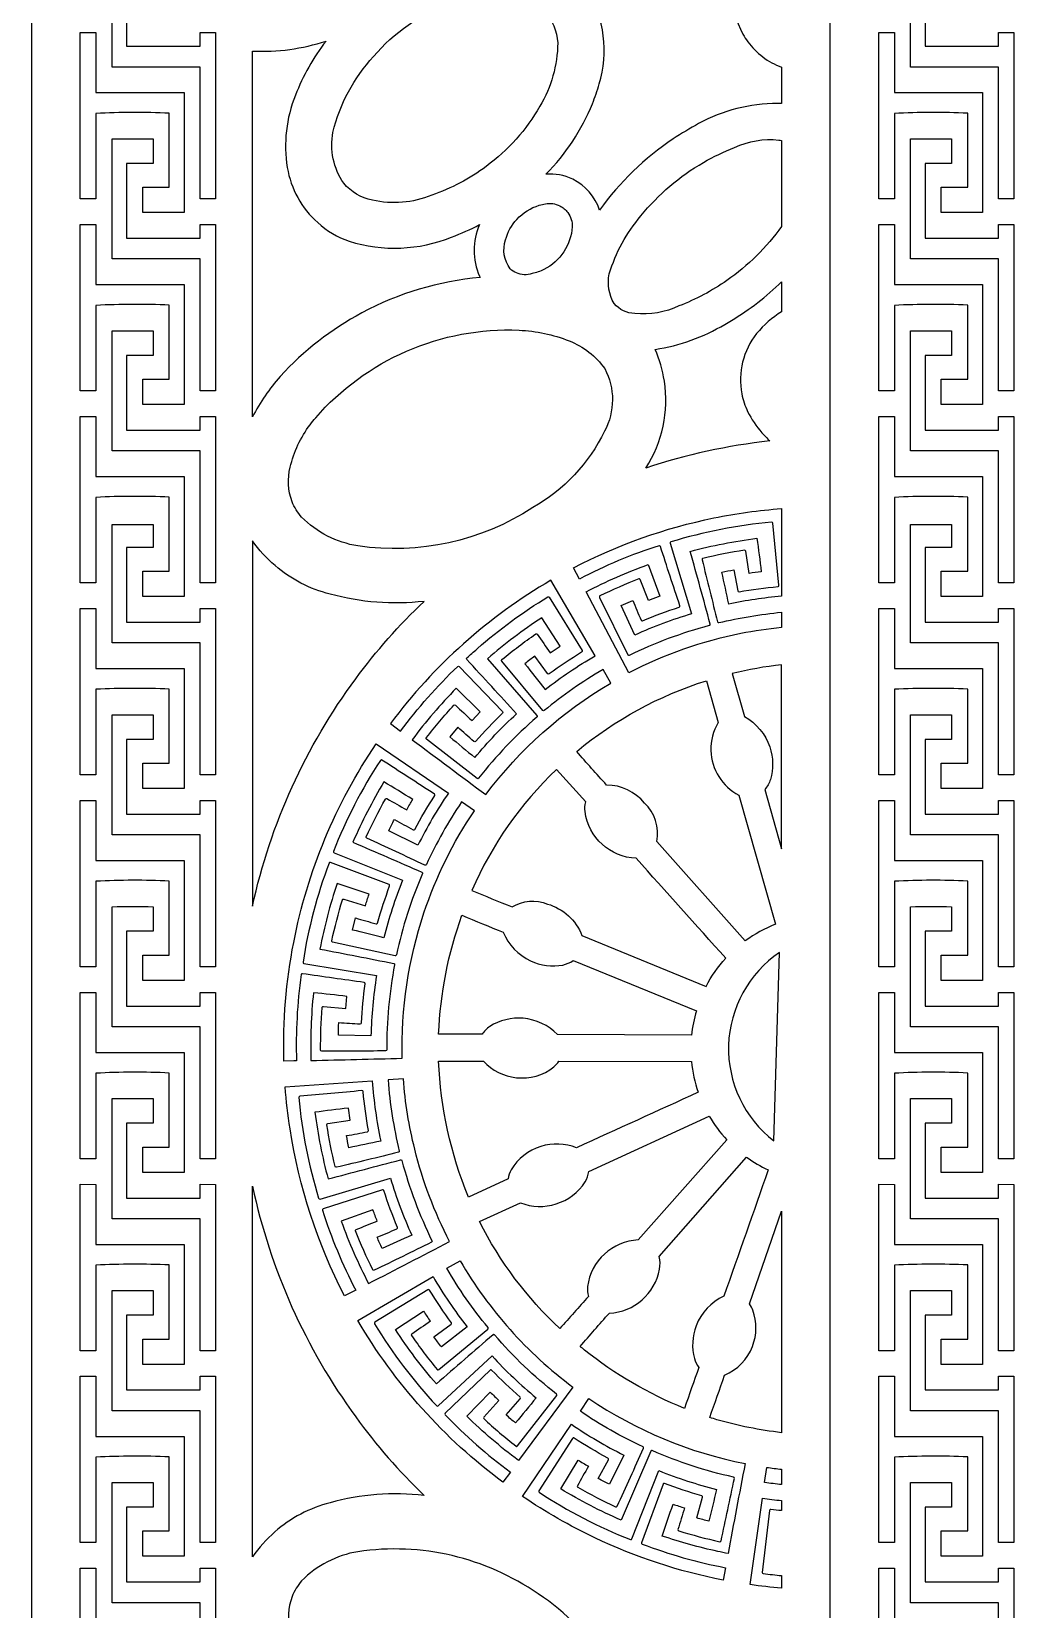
# Model space of a CAD drawing. Header units: millimetres. Extents: x -330 to 660, y -1000 to 1000.
# Drawn here: x -330 to 84, y -224 to 428 of the extents above; entities that cross this region are included whole.
import ezdxf

# ---------------------------------------------------------------- set-up
doc = ezdxf.new("R2010")
doc.units = ezdxf.units.MM
doc.layers.add('Default', color=70, linetype='Continuous')

msp = doc.modelspace()

# ---------------------------------------------------------------- linework, layer by layer
at = {"layer": 'Default'}
msp.add_line((0, 1000), (0, -1000), dxfattribs=at)
for points in [[(330, -1000), (660, -1000), (660, 1000), (330, 1000), (0, 1000), (-330, 1000), (-330, -1000), (0, -1000)], [(-290.69, 422.28), (-260.31, 422.28), (-260.31, 427.92), (-253.95, 427.92), (-253.95, 359.18), (-260.31, 359.17), (-260.31, 413.69), (-296.75, 413.69), (-296.75, 463.35), (-279.73, 463.35), (-279.73, 453.16), (-290.69, 453.16)], [(39.31, 422.28), (69.69, 422.28), (69.69, 427.92), (76.05, 427.92), (76.05, 359.18), (69.69, 359.17), (69.69, 413.69), (33.25, 413.69), (33.25, 463.35), (50.27, 463.35), (50.27, 453.16), (39.31, 453.16)], [(-296.75, 269.24), (-296.75, 304.67), (-279.73, 304.67), (-279.73, 294.48), (-290.69, 294.48), (-290.69, 263.6), (-260.31, 263.6), (-260.31, 269.24), (-253.95, 269.24), (-253.95, 200.5), (-260.31, 200.5), (-260.31, 255.01), (-296.75, 255.01)], [(33.25, 269.24), (33.25, 304.67), (50.27, 304.67), (50.27, 294.48), (39.31, 294.48), (39.31, 263.6), (69.69, 263.6), (69.69, 269.24), (76.05, 269.24), (76.05, 200.5), (69.69, 200.5), (69.69, 255.01), (33.25, 255.01)], [(-279.73, 224.54), (-279.73, 215.14), (-290.69, 215.14), (-290.69, 184.26), (-260.31, 184.26), (-260.31, 189.91), (-253.95, 189.9), (-253.95, 121.16), (-260.31, 121.16), (-260.31, 175.67), (-296.75, 175.67), (-296.75, 224.54)], [(50.27, 224.54), (50.27, 215.14), (39.31, 215.14), (39.31, 184.26), (69.69, 184.26), (69.69, 189.91), (76.05, 189.9), (76.05, 121.16), (69.69, 121.16), (69.69, 175.67), (33.25, 175.67), (33.25, 224.54)], [(-290.69, 104.92), (-260.31, 104.92), (-260.31, 110.57), (-253.95, 110.57), (-253.95, 41.82), (-260.31, 41.82), (-260.31, 96.33), (-296.75, 96.33), (-296.75, 145.99), (-279.73, 145.99), (-279.73, 135.81), (-290.69, 135.81)], [(39.31, 104.92), (69.69, 104.92), (69.69, 110.57), (76.05, 110.57), (76.05, 41.82), (69.69, 41.82), (69.69, 96.33), (33.25, 96.33), (33.25, 145.99), (50.27, 145.99), (50.27, 135.81), (39.31, 135.81)], [(-296.75, -48.12), (-296.75, -12.69), (-279.73, -12.69), (-279.73, -22.88), (-290.69, -22.88), (-290.69, -53.76), (-260.31, -53.76), (-260.31, -48.11), (-253.95, -48.12), (-253.95, -116.86), (-260.31, -116.86), (-260.31, -62.35), (-296.75, -62.35)], [(33.25, -48.12), (33.25, -12.69), (50.27, -12.69), (50.27, -22.88), (39.31, -22.88), (39.31, -53.76), (69.69, -53.76), (69.69, -48.11), (76.05, -48.12), (76.05, -116.86), (69.69, -116.86), (69.69, -62.35), (33.25, -62.35)], [(-290.69, -133.1), (-260.31, -133.1), (-260.31, -127.45), (-253.95, -127.45), (-253.95, -196.2), (-260.31, -196.2), (-260.31, -141.69), (-296.75, -141.69), (-296.75, -92.03), (-279.73, -92.03), (-279.73, -102.21), (-290.69, -102.21)], [(39.31, -133.1), (69.69, -133.1), (69.69, -127.45), (76.05, -127.45), (76.05, -196.2), (69.69, -196.2), (69.69, -141.69), (33.25, -141.69), (33.25, -92.03), (50.27, -92.03), (50.27, -102.21), (39.31, -102.21)], [(-296.75, -206.8), (-296.75, -171.37), (-279.73, -171.37), (-279.73, -181.56), (-290.69, -181.56), (-290.69, -212.44), (-260.31, -212.44), (-260.31, -206.8), (-253.95, -206.8), (-253.95, -275.54), (-260.31, -275.54), (-260.31, -221.03), (-296.75, -221.03)], [(33.25, -206.8), (33.25, -171.37), (50.27, -171.37), (50.27, -181.56), (39.31, -181.56), (39.31, -212.44), (69.69, -212.44), (69.69, -206.8), (76.05, -206.8), (76.05, -275.54), (69.69, -275.54), (69.69, -221.03), (33.25, -221.03)]]:
    msp.add_lwpolyline(points, close=True, dxfattribs=at)
for points in [[(-20, 413.6), (-20, 398.58, 0.015698), (-21.67, 398.63, 0.124984), (-54.3, 390.28, 0.023801), (-64.83, 383.94, 0.09042), (-95.24, 354.52, 0.205359), (-106.35, 367.33, 0.134163), (-117.41, 369.39, 0.099926), (-98.19, 398.53, 0.020107), (-95.33, 406.69, 0.21203), (-100.29, 445.39, 0.112092), (-112.98, 457.31, 0.100049), (-91.66, 465.58, 0.38148), (-79.4, 505.17, 0.097639), (-86.35, 514.85, 0.060149), (-54.91, 510.48, 0.321257), (-63.47, 477.06, 0.249706), (-47.38, 465.72, 0.067902), (-40.64, 465.94, 0.068752), (-32.58, 468.43, 0.102134), (-39.48, 445.29, 0.15488), (-35.98, 427.29, 0.035676), (-33.99, 424.13, 0.144878)], [(-200.99, 365.67, -0.197036), (-205.46, 386.69, -0.126013), (-188.66, 418.07, -0.123202), (-157.35, 440.16, -0.019973), (-151.37, 442.2, -0.166686), (-127.46, 442.97, -0.134013), (-117.99, 436.8, -0.167125), (-112.52, 423.65, -0.131199), (-119.89, 397.44, -0.101433), (-142.06, 372.61, -0.07792), (-164.61, 360.75, -0.157942), (-189.15, 358.69, -0.171584)], [(-303.4, 427.92), (-303.4, 403.09), (-266.96, 403.09), (-266.96, 353.53), (-284.04, 353.53), (-284.04, 364), (-273.08, 364), (-273.08, 394.6, 0.024201), (-303.4, 394.5), (-303.4, 359.17), (-309.87, 359.17), (-309.87, 427.92)], [(-144.53, 326.68, 0.102082), (-193.52, 312.06, 0.083999), (-227.2, 285.83, 0.060826), (-238.69, 269.14), (-238.69, 420.28, 0.092637), (-208.29, 424.44, 0.072998), (-220.95, 402.01, 0.136081), (-224.31, 372.14, 0.170117), (-211.73, 349.38, 0.097995), (-198.72, 341.69, 0.174182), (-156.38, 343.4, 0.034021), (-144.81, 348.56, 0.212149), (-144.85, 327.26, 0.017549)], [(26.6, 427.92), (26.6, 403.09), (63.04, 403.09), (63.04, 353.53), (45.96, 353.53), (45.96, 364), (56.92, 364), (56.92, 394.6, 0.024201), (26.6, 394.5), (26.6, 359.17), (20.13, 359.17), (20.13, 427.92)], [(-296.75, 334.35), (-296.75, 384, -0.000576), (-279.73, 384.01), (-279.73, 373.83), (-290.69, 373.83), (-290.69, 342.94), (-260.31, 342.94), (-260.31, 348.58), (-253.95, 348.59), (-253.95, 279.84), (-260.31, 279.84), (-260.31, 334.35)], [(-20, 383.38), (-20, 347.81, -0.085661), (-42.6, 325.47, -0.060602), (-62.42, 314.94, -0.139255), (-80.68, 311.85, -0.223493), (-89.2, 315.95, -0.190669), (-91.21, 328.19, -0.103566), (-78.13, 352.16, -0.093042), (-52.27, 374.27, -0.038728), (-39.4, 380.4, -0.139255), (-21.13, 383.5, -0.024756)], [(33.25, 334.35), (33.25, 384, -0.000576), (50.27, 384.01), (50.27, 373.83), (39.31, 373.83), (39.31, 342.94), (69.69, 342.94), (69.69, 348.58), (76.05, 348.59), (76.05, 279.84), (69.69, 279.84), (69.69, 334.35)], [(-132.15, 330.28, -0.246004), (-134.1, 342.26, -0.118565), (-129.41, 350.73, -0.136412), (-120.15, 356.53, -0.032303), (-117.59, 357.11, -0.166266), (-111.72, 356.34, -0.119716), (-108.36, 353.52, -0.16796), (-106.54, 347.62, -0.129651), (-109.98, 337.33, -0.134121), (-118.25, 330.01, -0.062317), (-123.12, 328.32, -0.188022), (-129.62, 328.61, -0.084207)], [(-303.4, 348.59), (-303.4, 323.76), (-266.96, 323.76), (-266.96, 274.19, -0.00025), (-284.04, 274.19), (-284.04, 284.67), (-273.08, 284.67), (-273.08, 315.26, 0.024201), (-303.4, 315.16), (-303.4, 279.84), (-309.87, 279.84), (-309.87, 348.58)], [(26.6, 348.59), (26.6, 323.76), (63.04, 323.76), (63.04, 274.19, -0.00025), (45.96, 274.19), (45.96, 284.67), (56.92, 284.67), (56.92, 315.26, 0.024201), (26.6, 315.16), (26.6, 279.84), (20.13, 279.84), (20.13, 348.58)], [(-20, 324.93), (-20, 312.56, 0.083336), (-30.31, 303.53, 0.219008), (-36.44, 278.64, 0.063013), (-34.03, 271.27, 0.06259), (-28.18, 262.54, 0.026789), (-24.88, 259.12, 0.053427), (-76.07, 247.93, 0.182304), (-68.46, 283.91, 0.065362), (-72.26, 296.98, 0.097744), (-43.48, 307.32, -0.012232), (-40.75, 308.96, 0.061386)], [(-222.32, 234.03, -0.149924), (-223.12, 248.28, -0.099763), (-214.89, 265.85, -0.026157), (-212.57, 268.71, -0.111506), (-175.03, 296.25, -0.114082), (-128.52, 304.91, -0.084906), (-107.82, 300.49, -0.150588), (-93.12, 289.03, -0.250685), (-93.18, 263.17, -0.152243), (-122.83, 231.57, -0.18293), (-195.11, 215.74, -0.157771), (-218.4, 227.63, -0.085011)], [(-303.4, 269.24), (-303.4, 244.41), (-266.96, 244.41), (-266.96, 194.85), (-284.04, 194.85), (-284.04, 205.32), (-273.08, 205.32), (-273.08, 235.92, 0.023688), (-303.4, 235.82), (-303.4, 200.5), (-309.87, 200.5), (-309.87, 269.24)], [(26.6, 269.24), (26.6, 244.41), (63.04, 244.41), (63.04, 194.85), (45.96, 194.85), (45.96, 205.32), (56.92, 205.32), (56.92, 235.92, 0.023688), (26.6, 235.82), (26.6, 200.5), (20.13, 200.5), (20.13, 269.24)], [(-38.06, 197.15, 0.409383), (-37.55, 196.79, -0.017425), (-21.48, 198.98, 0.413705), (-21.08, 199.47), (-23.66, 225.16), (-23.66, 225.16, 0.410723), (-24.15, 225.56, 0.052098), (-65.74, 217.4, 0.412545), (-66.04, 216.84), (-66.04, 216.84), (-57.18, 187.69, 0.035015), (-80.6, 178.92), (-86.24, 191.17), (-81.55, 193.25, 0.005102), (-78.07, 185.07, 0.409244), (-77.48, 184.83, -0.018643), (-62.3, 190.45, 0.415959), (-62.01, 191.02, -0.003761), (-70.08, 215.56, 0.415247), (-70.65, 215.85, 0.0434), (-103.55, 202.06), (-105.99, 206.7, -0.069793), (-47.95, 227.31, -0.031498), (-20, 231.19), (-20, 194.95, 0.030765), (-41.85, 191.7, 0.007071), (-44.73, 204.87, -0.008911), (-39.7, 205.88), (-38.06, 197.15)], [(-167.75, 192.83, -0.095605), (-206.62, 195.83, -0.116883), (-229.36, 207.61, -0.062061), (-238.69, 217.9), (-238.69, 66.87, -0.105816), (-196.01, 160.86), (-196.01, 160.86, -0.043411)], [(-34.82, 213.62, 0.41356), (-35.33, 214, 0.018856), (-52.51, 210.59, 0.414288), (-52.84, 210.05, 0.003361), (-46.45, 184.36, 0.406785), (-45.91, 184.04, -0.034875), (-20, 188.34), (-20, 182.01, 0.024424), (-36.87, 179.51, 0.07102), (-83.18, 163.26), (-100.78, 196.78, -0.034635), (-75.11, 208.03), (-70.37, 194.93), (-75.02, 193.17), (-78.47, 201.88, 0.410034), (-79.05, 202.14, 0.020242), (-95.07, 195.08, 0.41472), (-95.27, 194.48), (-83.49, 170.76, 0.41021), (-82.89, 170.56, -0.050184), (-49.85, 182.93, 0.414631), (-49.53, 183.48, 0.001857), (-57.72, 213.48, -0.034624), (-30.2, 218.9, -0.004769), (-28.4, 205.1, 0.0175), (-33.34, 204.4), (-34.81, 213.62)], [(-66.04, 216.84, 0.000165), (-66.04, 216.84)], [(-97.11, 170.29), (-115.32, 201.55, 0.101059), (-181.66, 142.33), (-177.45, 139.19, -0.043497), (-153.85, 165.93, -0.412125), (-153.22, 165.91), (-135.32, 147.25, -0.41095), (-135.33, 146.62, 0.016369), (-146.55, 134.95, -0.408552), (-147.17, 134.91, -0.002668), (-153.85, 140.78), (-157.17, 136.87, -0.001791), (-146.78, 128.27, -0.035431), (-129.53, 146.35, 0.002027), (-150.09, 168.8, -0.408267), (-150.07, 169.43, -0.019271), (-145.87, 173.17, -0.124544), (-145.75, 173.35, -0.044203), (-116.61, 194.66, -0.411338), (-116, 194.51), (-102.49, 172.46, -0.413183), (-102.64, 171.85, 0.017601), (-116.11, 162.86, -0.410455), (-116.74, 162.97), (-122, 170.15, 0.017343), (-126.09, 167.04, -0.001012), (-117.76, 156.4, -0.035182)], [(-303.4, 189.9), (-303.4, 165.07), (-266.96, 165.07), (-266.96, 115.51), (-284.04, 115.51), (-284.04, 125.98), (-273.08, 125.98), (-273.08, 156.58, 0.023688), (-303.4, 156.48), (-303.4, 121.16), (-309.87, 121.16), (-309.87, 189.91)], [(26.6, 189.9), (26.6, 165.07), (63.04, 165.07), (63.04, 115.51), (45.96, 115.51), (45.96, 125.98), (56.92, 125.98), (56.92, 156.58, 0.023688), (26.6, 156.48), (26.6, 121.16), (20.13, 121.16), (20.13, 189.91)], [(-141.51, 169.14), (-121.11, 145.63, -0.417243), (-121.15, 145, 0.04952), (-145.21, 119.71, -0.41354), (-145.84, 119.64), (-166.72, 135.94, -0.415796), (-166.8, 136.57, -0.021708), (-155.45, 149.89, -0.41137), (-154.82, 149.92, -0.002521), (-147.95, 143.54), (-144.52, 147.15), (-154.47, 156.93, 0.034641), (-172.67, 135.63, -0.000982), (-142.24, 112.95, -0.100783), (-90.56, 159.03), (-93.81, 164.61, 0.042071), (-118.08, 147.72, -0.41307), (-118.71, 147.78), (-135.62, 168.17, -0.417197), (-135.56, 168.8, -0.020151), (-121.62, 179.36, -0.414146), (-120.99, 179.25, 0.001557), (-115.65, 171.57), (-111.52, 174.36), (-119.14, 186.01, 0.034874)], [(-20, 166.6, 0.032581), (-40.36, 163.05), (-35.35, 145.21, -0.187312), (-24.87, 132.66, -0.155974), (-24.63, 119.16, -0.095096), (-26.91, 115.13), (-20, 90.52)], [(-71.53, 93.56, 0.259563), (-76.72, 109.49, 0.223952), (-92.34, 116.91, -0.005069), (-104.69, 130.79, -0.097153), (-51.07, 160.05), (-46.15, 142.73, 0.144572), (-49.21, 131.18, 0.271422), (-37.64, 112.73), (-22.46, 59.35, 0.066768), (-34.99, 52.52)], [(-221.56, 2.87), (-225.71, 2.8, -0.055235), (-221.65, 51.91), (-221.65, 51.91, -0.100823), (-187.56, 134.01), (-157.68, 113.62, 0.034956), (-170.31, 92.05), (-182.39, 98.05, -0.005152), (-180.05, 102.63, 0.002903), (-172.21, 98.43, 0.412389), (-171.61, 98.61, -0.018586), (-163.37, 112.56, 0.412007), (-163.51, 113.18, -0.000499), (-185.19, 127.26, 0.414827), (-185.81, 127.13, 0.052086), (-205.2, 89.47, 0.410489), (-204.95, 88.89), (-176.67, 77.55, 0.035239), (-184.33, 53.74, 0.004986), (-197.4, 56.99), (-196.12, 61.97, 0.002911), (-187.57, 59.56, 0.411099), (-187.02, 59.87, -0.017045), (-182, 75.28, 0.410635), (-182.26, 75.86), (-206.46, 84.93, 0.414274), (-207.03, 84.67, 0.052127), (-217.8, 43.67, 0.41057), (-217.43, 43.15), (-187.4, 38.19, 0.034853), (-189.72, 13.25), (-203.19, 13.6, -0.019631), (-203.02, 18.74, 0.008803), (-194.14, 18.25, 0.407214), (-193.67, 18.67, -0.017709), (-192.11, 34.81, 0.412061), (-192.49, 35.32, -0.001343), (-218.04, 38.95, 0.415281), (-218.55, 38.57, 0.043168), (-220.48, 2.89, 0.000234)], [(-146.96, 106.31), (-152.25, 109.92, 0.041872), (-166.83, 84.07, -0.413934), (-167.42, 83.85, -0.000763), (-191.45, 94.96, -0.415615), (-191.67, 95.55, -0.018805), (-183.7, 111.14, -0.41511), (-183.09, 111.31, -0.000803), (-174.96, 106.67, -0.001515), (-172.45, 110.98, 0.002814), (-184.35, 118.22, 0.034733), (-197.17, 93.29, -0.001206), (-168.65, 80.89, -0.414756), (-168.41, 80.3, 0.050029), (-179.22, 46.69, -0.415059), (-179.75, 46.35), (-205.59, 52, -0.414806), (-205.93, 52.54, -0.019321), (-201.51, 69.49, -0.415741), (-200.95, 69.79), (-192.02, 67.02, -0.008132), (-190.5, 71.77, 0.001985), (-203.68, 76.27, 0.034683), (-210.79, 49.14, -0.00211), (-180.33, 43.19, -0.411722), (-179.97, 42.67, 0.047919), (-183.21, 7.48, -0.413213), (-183.65, 7.03, -0.00254), (-210.08, 6.96, -0.412494), (-210.53, 7.41, -0.01948), (-209.89, 24.93, -0.416056), (-209.4, 25.34), (-200.09, 24.57), (-199.64, 29.55, 0.004045), (-213.47, 31.09, 0.034652), (-214.54, 3.04, -0.000337), (-176.76, 3.99, -0.087636), (-167.82, 64.04, -0.068198)], [(-43.04, 45.35, -0.001289), (-80.09, 86.67, -0.365699), (-101.24, 105.94, -0.084701), (-100.94, 109.93), (-112.99, 123.39, 0.100134), (-148.01, 73.39, 0.004187), (-131.41, 66.58, -0.232852), (-116.79, 67.73, -0.238046), (-102.54, 54.73), (-51.21, 33.7, -0.06451)], [(-303.4, 110.57), (-303.4, 85.74), (-266.96, 85.74), (-266.96, 36.17), (-284.04, 36.17), (-284.04, 46.65), (-273.08, 46.65), (-273.08, 77.24, 0.024201), (-303.4, 77.14), (-303.4, 41.82), (-309.87, 41.82), (-309.87, 110.57)], [(26.6, 110.57), (26.6, 85.74), (63.04, 85.74), (63.04, 36.17), (45.96, 36.17), (45.96, 46.65), (56.92, 46.65), (56.92, 77.24, 0.024201), (26.6, 77.14), (26.6, 41.82), (20.13, 41.82), (20.13, 110.57)], [(-296.75, 16.99), (-296.75, 66.65, -0.000576), (-279.73, 66.65), (-279.73, 56.47), (-290.69, 56.47), (-290.69, 25.58), (-260.31, 25.58), (-260.31, 31.23), (-253.95, 31.23), (-253.95, -37.52), (-260.31, -37.52), (-260.31, 16.99)], [(33.25, 16.99), (33.25, 66.65, -0.000576), (50.27, 66.65), (50.27, 56.47), (39.31, 56.47), (39.31, 25.58), (69.69, 25.58), (69.69, 31.23), (76.05, 31.23), (76.05, -37.52), (69.69, -37.52), (69.69, 16.99)], [(-112.64, 13.76, 0.181066), (-126.83, 20.5, 0.16547), (-140.59, 17.11, 0.093267), (-143.79, 13.93, -0.00039), (-161.74, 14.01, -0.076458), (-152.14, 63.07, 0.004641), (-135.06, 56.12, 0.187219), (-123.76, 44.3, 0.155891), (-110.37, 42.54, 0.092555), (-106.12, 44.36), (-55.22, 23.66, 0.047807), (-57.22, 13.48)], [(-20.82, 47.7, 0.511793), (-23.18, -30.11)], [(-303.4, 31.23), (-303.4, 6.4), (-266.96, 6.4), (-266.96, -43.16, -0.00025), (-284.04, -43.16), (-284.04, -32.69), (-273.08, -32.69), (-273.08, -2.1, 0.024201), (-303.4, -2.2), (-303.4, -37.52), (-309.87, -37.52), (-309.87, 31.23)], [(26.6, 31.23), (26.6, 6.4), (63.04, 6.4), (63.04, -43.16, -0.00025), (45.96, -43.16), (45.96, -32.69), (56.92, -32.69), (56.92, -2.1, 0.024201), (26.6, -2.2), (26.6, -37.52), (20.13, -37.52), (20.13, 31.23)], [(-54.47, -10.06, -0.000637), (-104.76, -32.97, 0.170996), (-119.52, -32.46, 0.182448), (-131.76, -42.06, 0.092858), (-133.07, -45.9), (-149.47, -53.35, -0.086389), (-161.78, 2.86, 0.006591), (-143.25, 2.81, 0.180927), (-129.63, -4.03, 0.196472), (-114.11, 0.4, 0.069444), (-112.06, 2.77), (-57.28, 2.67, 0.062894)], [(-200.62, -94.25, -0.081507), (-223.18, -25.13, -0.019308), (-225.16, -7.88), (-189.16, -5.39, 0.03496), (-185.67, -30.22, 0.00073), (-198.84, -32.98, -0.012919), (-199.85, -27.94, 0.011154), (-191.11, -26.37, 0.402384), (-190.75, -25.86, -0.016993), (-192.96, -9.76, 0.413184), (-193.45, -9.36, -0.003265), (-219.12, -11.73, 0.415577), (-219.52, -12.22, 0.051859), (-211.34, -53.89, 0.411898), (-210.78, -54.19), (-181.65, -45.58, 0.034775), (-172.87, -69.08, 0.001039), (-185.12, -74.63, -0.007909), (-187.19, -69.92, 0.007833), (-179.01, -66.5, 0.403972), (-178.78, -65.92, -0.017562), (-184.41, -50.67, 0.412568), (-184.97, -50.39), (-209.5, -58.26, 0.413665), (-209.79, -58.82, 0.043284), (-195.98, -91.85)], [(-207.43, -45.9, -0.000362), (-177.48, -37.98, -0.411599), (-176.93, -38.3, 0.047277), (-164.51, -71.46, -0.413592), (-164.71, -72.05, -0.002265), (-188.41, -83.64, -0.412396), (-189.01, -83.43, -0.020022), (-196.07, -67.34, -0.411721), (-195.82, -66.76, -0.007798), (-187.12, -63.39, -0.005301), (-188.88, -58.71), (-201.97, -63.35, 0.034524), (-190.71, -89.12, -0.00058), (-157.22, -71.8, -0.05835), (-171.63, -33.6), (-171.63, -33.6, -0.042161), (-176.32, -4.51), (-182.63, -4.94, 0.041885), (-178.01, -34.34, -0.413452), (-178.33, -34.88, -0.004468), (-204, -41.05, -0.411177), (-204.54, -40.71, -0.019214), (-207.96, -23.49, -0.416942), (-207.59, -22.98), (-198.35, -21.58), (-199.06, -16.64, 0.004754), (-212.86, -18.32, 0.034475)], [(-42.63, -29.7), (-79.23, -71.1, 0.363367), (-100.21, -90.37, 0.092444), (-99.85, -94.41, -0.001861), (-111.64, -107.75, -0.088353), (-144.84, -63.52), (-127.94, -55.76, 0.169543), (-113.18, -56.2, 0.174321), (-101.22, -47.09, 0.098326), (-99.65, -42.74), (-49.94, -19.9, 0.052834)], [(-43.86, -94.38, 0.198565), (-55.34, -106.57, 0.155604), (-56.05, -120.14, 0.093312), (-54.18, -123.77, 0.000688), (-60.15, -140.7, -0.073431), (-101.41, -116.63), (-101.41, -116.63, -0.0037), (-103.28, -115.12, -0.003717), (-91.19, -101.36, 0.345854), (-70.4, -83.23, 0.105053), (-70.65, -77.98), (-34.5, -36.87, 0.047249), (-25.55, -42.18, -0.000893)], [(-303.4, -48.12), (-303.4, -72.95), (-266.96, -72.95), (-266.96, -122.51), (-284.04, -122.51), (-284.04, -112.04), (-273.08, -112.04), (-273.08, -81.44, 0.023688), (-303.4, -81.54), (-303.4, -116.86), (-309.87, -116.86), (-309.87, -48.11)], [(-167.75, -176.69, 0.096919), (-206.62, -179.73, 0.117691), (-229.45, -191.76, 0.062002), (-238.69, -202.13), (-238.69, -48.89, 0.105067), (-196.01, -144.25), (-196.01, -144.25, 0.043378)], [(26.6, -48.12), (26.6, -72.95), (63.04, -72.95), (63.04, -122.51), (45.96, -122.51), (45.96, -112.04), (56.92, -112.04), (56.92, -81.44, 0.023688), (26.6, -81.54), (26.6, -116.86), (20.13, -116.86), (20.13, -48.11)], [(-46.73, -145.4, -0.005182), (-49.66, -144.49, -0.000651), (-43.56, -126.96, 0.203594), (-32.03, -115.08, 0.177818), (-31.82, -100.18, 0.062401), (-33.33, -97.56), (-20, -59.23), (-20, -150.75, -0.040702)], [(-128.76, -162.21, -0.034475), (-150.14, -143.92), (-140.43, -134.01, 0.00564), (-136.8, -137.45), (-143.13, -144.29, 0.41358), (-143.11, -144.93, 0.020282), (-129.73, -156.34, 0.416951), (-129.1, -156.26), (-112.92, -135.44, 0.412911), (-113, -134.81, -0.049745), (-138.62, -110.36, 0.415716), (-139.25, -110.31, 0.001905), (-162.67, -130.59, -0.034476), (-179.62, -108.11), (-167.97, -100.56, 0.005447), (-165.17, -104.7, 0.00181), (-172.85, -110, 0.413341), (-172.96, -110.63, 0.02026), (-162.35, -124.65, 0.416375), (-161.72, -124.71), (-141.4, -107.91, 0.41383), (-141.34, -107.28, -0.041904), (-158.35, -82.81), (-152.9, -79.67, 0.100519), (-106.28, -131.91)], [(-135.18, -171.22, -0.100733), (-195.2, -104.33), (-164.06, -86.22, 0.034631), (-149.99, -107.01), (-160.57, -115.3, -0.011983), (-163.71, -111.2), (-156.57, -105.95, 0.411954), (-156.47, -105.33, -0.018315), (-165.53, -91.82, 0.413982), (-166.15, -91.67), (-188.1, -105.12, 0.412725), (-188.25, -105.74, 0.051485), (-162.56, -139.63, 0.413852), (-161.93, -139.66), (-139.64, -119.06, 0.034691), (-121.42, -136.34, 0.003227), (-129.95, -146.73, -0.018841), (-133.89, -143.41), (-128.06, -136.73, 0.41183), (-128.1, -136.09, -0.019708), (-139.86, -124.86, 0.415543), (-140.49, -124.85), (-158.99, -142.75, 0.412376), (-159, -143.38, 0.043087), (-132.09, -167.01)], [(-303.4, -127.45), (-303.4, -152.28), (-266.96, -152.28), (-266.96, -201.85), (-284.04, -201.85), (-284.04, -191.37), (-273.08, -191.37), (-273.08, -160.78, 0.024201), (-303.4, -160.88), (-303.4, -196.2), (-309.87, -196.2), (-309.87, -127.45)], [(26.6, -127.45), (26.6, -152.28), (63.04, -152.28), (63.04, -201.85), (45.96, -201.85), (45.96, -191.37), (56.92, -191.37), (56.92, -160.78, 0.024201), (26.6, -160.88), (26.6, -196.2), (20.13, -196.2), (20.13, -127.45)], [(-46.41, -199.84, -0.028788), (-69.29, -193.48, -0.003479), (-64.86, -180.32, 0.010671), (-60.1, -181.85, 0.00511), (-62.82, -190.78, 0.410505), (-62.52, -191.34, 0.019962), (-45.55, -195.83, 0.416096), (-45.02, -195.49, 0.001605), (-39.5, -169.66, 0.412704), (-39.84, -169.13, -0.04965), (-73.49, -158.18, 0.417325), (-74.08, -158.41), (-86.33, -186.89, -0.034461), (-111.31, -173.96), (-104.13, -162.08, 0.005381), (-99.81, -164.6, 0.004253), (-104.4, -172.73, 0.409487), (-104.23, -173.34, 0.019945), (-88.62, -181.39, 0.416035), (-88.02, -181.17, 0.00198), (-77.04, -157.18, 0.411041), (-77.27, -156.58, -0.041901), (-103.17, -141.88), (-99.62, -136.64, 0.100731), (-35.06, -163.54, 0.002725), (-42.13, -200.71, -0.005513)], [(-44.21, -211.69, -0.06239), (-97.15, -194.23, -0.0383), (-127.08, -177.1), (-106.84, -147.29, 0.034671), (-85.22, -160.02), (-91.17, -172.09, -0.011996), (-95.76, -169.73), (-91.59, -161.91, 0.410397), (-91.78, -161.3, -0.01832), (-105.76, -152.99, 0.415241), (-106.38, -153.13), (-120.34, -174.76, 0.411121), (-120.21, -175.38, 0.051568), (-82.47, -194.94, 0.414429), (-81.89, -194.69), (-70.7, -166.45, 0.034786), (-46.85, -174.21, 0.003218), (-50.05, -187.3, -0.018889), (-55.03, -185.99), (-52.66, -177.43, 0.410714), (-52.98, -176.88, -0.019751), (-68.4, -171.79, 0.416058), (-68.98, -172.06), (-77.92, -196.22, 0.411032), (-77.65, -196.8, 0.043201), (-43.24, -206.56)], [(-20, -165.86), (-20, -172.22, -0.009942), (-27, -171.33), (-26.12, -165.09, 0.008827)], [(-24.93, -182.87), (-27.96, -208.48, 0.410995), (-27.57, -208.98, 0.009235), (-20, -209.81), (-20, -215.03, -0.014567), (-32.97, -213.55), (-27.92, -177.81, 0.011001), (-20, -178.81), (-20, -182.97, -0.005502), (-24.44, -182.48, 0.415763), (-24.93, -182.86)], [(-24.93, -182.86, 0.001699), (-24.93, -182.87)], [(-222.32, -218.5, 0.147792), (-223.12, -232.95, 0.10963), (-213.67, -252.38, 0.111662), (-176.82, -280.77, 0.119361), (-128.52, -290.41, 0.085934), (-107.82, -285.92, 0.140588), (-93.89, -275.37, 0.265152), (-93.18, -248.06, 0.144246), (-120.67, -217.4, 0.191064), (-195.11, -199.94, 0.159096), (-218.4, -212, 0.083826)], [(-303.4, -206.8), (-303.4, -231.63), (-266.96, -231.63), (-266.96, -281.19), (-284.04, -281.19), (-284.04, -270.72), (-273.08, -270.72), (-273.08, -240.12, 0.023688), (-303.4, -240.22), (-303.4, -275.54), (-309.87, -275.54), (-309.87, -206.8)], [(26.6, -206.8), (26.6, -231.63), (63.04, -231.63), (63.04, -281.19), (45.96, -281.19), (45.96, -270.72), (56.92, -270.72), (56.92, -240.12, 0.023688), (26.6, -240.22), (26.6, -275.54), (20.13, -275.54), (20.13, -206.8)]]:
    msp.add_lwpolyline(points, format="xyb", close=True, dxfattribs=at)

doc.saveas('drawing.dxf')
